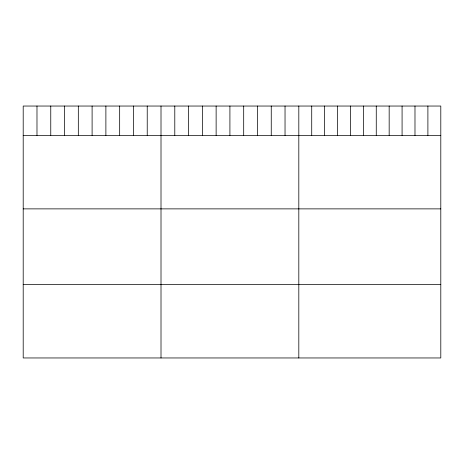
<?xml version="1.0" encoding="UTF-8"?>
<svg xmlns="http://www.w3.org/2000/svg" width="464" height="464" viewBox="0 0 464 464"><rect width="100%" height="100%" fill="white"/><g stroke="black" fill="none" stroke-linecap="round" stroke-linejoin="round"><path stroke-width="0.7" d="M440.8 135.447L440.8 357.959L23.2 357.959L23.2 106.041L440.8 106.041L440.8 135.447L23.2 135.447M23.2 208.875L440.8 208.875M23.2 284.531L440.8 284.531M427.895 106.041L427.895 135.447M414.984 106.041L414.984 135.447M402.079 106.041L402.079 135.447M389.168 106.041L389.168 135.447M376.263 106.041L376.263 135.447M363.353 106.041L363.353 135.447M350.448 106.041L350.448 135.447M337.537 106.041L337.537 135.447M324.632 106.041L324.632 135.447M311.721 106.041L311.721 135.447M298.816 106.041L298.816 357.959M285.035 106.041L285.035 135.447M271.254 106.041L271.254 135.447M257.474 106.041L257.474 135.447M243.693 106.041L243.693 135.447M229.912 106.041L229.912 135.447M216.131 106.041L216.131 135.447M202.35 106.041L202.35 135.447M188.57 106.041L188.57 135.447M174.789 106.041L174.789 135.447M161.008 106.041L161.008 357.959M147.227 106.041L147.227 135.447M133.446 106.041L133.446 135.447M119.666 106.041L119.666 135.447M105.885 106.041L105.885 135.447M92.104 106.041L92.104 135.447M78.323 106.041L78.323 135.447M64.542 106.041L64.542 135.447M50.762 106.041L50.762 135.447M36.981 106.041L36.981 135.447"/></g></svg>
